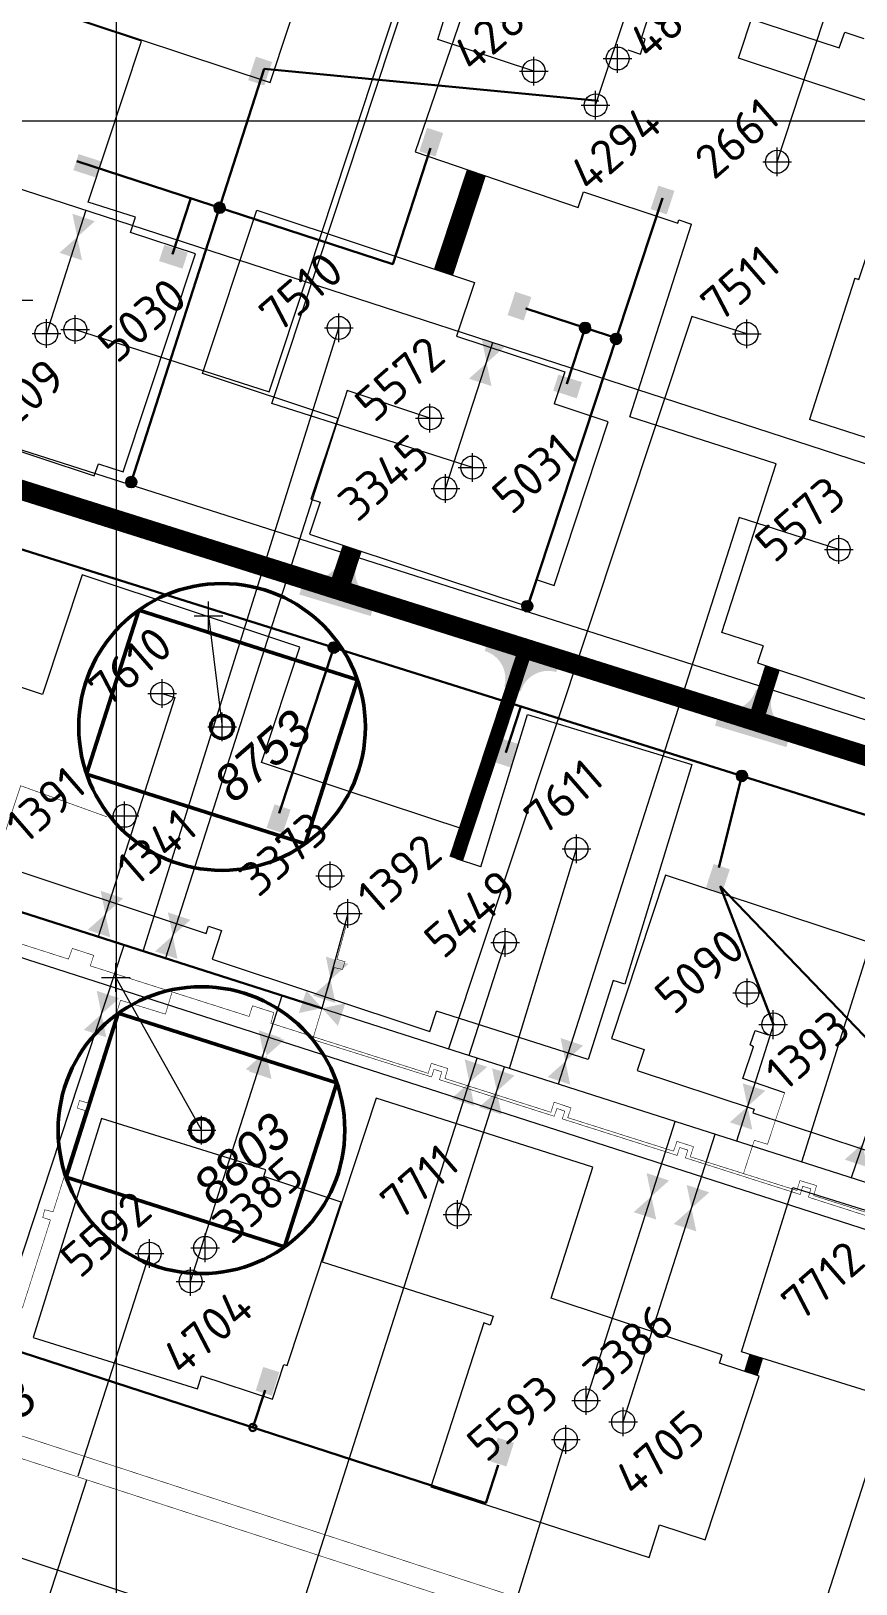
# Model space of a CAD drawing. Header units: millimetres. Extents: x 519 to 9564855, y -810 to 5021775.
# Drawn here: x 9539965 to 9540253, y 4997490 to 4998031 of the extents above; entities that cross this region are included whole.
import ezdxf

# ---------------------------------------------------------------- set-up
doc = ezdxf.new("R2010")
doc.units = ezdxf.units.MM
doc.header["$LTSCALE"] = 2
doc.header["$MEASUREMENT"] = 0
doc.header["$PDMODE"] = 2
doc.header["$PDSIZE"] = 5
doc.linetypes.add('1', pattern=[0])
for name, color, linetype, lineweight in [('200 скв. на 2010 год', 61, 'Continuous', 0), ('PPLINE_GAS', 4, 'GAS_LINE', 30), ('WELLS(drilled after 2000y)', 6, 'Continuous', 40), ('Скважины на 2026', 222, 'Continuous', 50), ('Электро', 1, 'Continuous', 30), ('Электроснаб', 1, 'Continuous', 18), ('Электроснабжене', 1, 'Continuous', 18)]:
    doc.layers.add(name, color=color, linetype=linetype, lineweight=lineweight)
for name, color, linetype in [('42 доп. скв. на 2009 год', 96, 'Continuous'), ('Existing roads', 41, 'Continuous'), ('GRID_PULKOVO', 7, 'Continuous'), ('new 100 wells', 131, 'Continuous'), ('OilColl&Flowlines', 3, 'Continuous'), ('Stage 12 wells.Text&Frame', 52, 'Continuous'), ('Stage8 wlls text', 7, 'Continuous'), ('Wels of 13phase', 200, 'Continuous'), ('Скважины  2018 года', 7, 'Continuous'), ('Скважины - Конфликты наземки', 92, 'Continuous'), ('Скважины 2017г', 221, 'Continuous'), ('Скважины 2019г.', 241, 'Continuous'), ('Скважины на 2013 год.', 21, '1'), ('Скважины на 2014 год', 70, 'Continuous')]:
    doc.layers.add(name, color=color, linetype=linetype)
doc.styles.add('92051501$0$STANDARD', font='simplex.shx')
doc.styles.add('Elect', font='isocpeur.ttf')
doc.styles.add('GeoApp', font='', dxfattribs={"height": 1})
doc.styles.add('Line_GUGK', font='')
doc.styles.get('GeoApp').set_extended_font_data('D431', italic=True)
doc.styles.get('Line_GUGK').set_extended_font_data('Bm431', italic=True)
doc.linetypes.add('GAS_LINE', pattern='A,0.5,-0.2,["G",92051501$0$STANDARD,S=0.1,R=0,X=-0.1,Y=-0.05],-0.05', length=0.75)

msp = doc.modelspace()

# ---------------------------------------------------------------- hatches: boundary and pattern name
at = {"layer": 'Existing roads', "lineweight": 0}
h = msp.add_hatch(color=256, dxfattribs=at)
edge = h.paths.add_edge_path(flags=16)
edge.add_line((9542915.00048, 4997805.77889), (9542915.82838, 4997805.50495))
edge = h.paths.add_edge_path(flags=16)
edge.add_line((9542915.0804, 4997806.02041), (9542916.50414, 4997805.54932))
edge = h.paths.add_edge_path(flags=17)
edge.add_line((9542915.16031, 4997806.26193), (9542916.96364, 4997805.66524))
edge = h.paths.add_edge_path(flags=17)
edge.add_line((9542915.24023, 4997806.50345), (9542917.32836, 4997805.81252))
edge = h.paths.add_edge_path(flags=17)
edge.add_line((9542915.32014, 4997806.74496), (9542917.63357, 4997805.97949))
edge = h.paths.add_edge_path(flags=17)
edge.add_line((9542915.40006, 4997806.98648), (9542917.89543, 4997806.16081))
edge = h.paths.add_edge_path(flags=17)
edge.add_line((9542915.47997, 4997807.228), (9542918.12293, 4997806.3535))
edge = h.paths.add_edge_path(flags=17)
edge.add_line((9542915.55988, 4997807.46952), (9542918.32156, 4997806.55573))
edge = h.paths.add_edge_path(flags=17)
edge.add_line((9542915.6398, 4997807.71104), (9542918.49494, 4997806.76633))
edge = h.paths.add_edge_path(flags=17)
edge.add_line((9542915.71971, 4997807.95256), (9542918.64549, 4997806.98447))
edge = h.paths.add_edge_path(flags=17)
edge.add_line((9542915.79963, 4997808.19408), (9542918.77483, 4997807.20964))
edge = h.paths.add_edge_path(flags=17)
edge.add_line((9542915.87954, 4997808.4356), (9542918.88401, 4997807.44147))
edge = h.paths.add_edge_path(flags=17)
edge.add_line((9542916.09053, 4997811.84928), (9542916.91843, 4997811.57535))
edge = h.paths.add_edge_path(flags=17)
edge.add_line((9542915.41477, 4997811.80492), (9542916.83851, 4997811.33383))
edge = h.paths.add_edge_path(flags=17)
edge.add_line((9542914.95527, 4997811.689), (9542916.7586, 4997811.09231))
edge = h.paths.add_edge_path(flags=16)
edge.add_line((9542914.59055, 4997811.54171), (9542916.67869, 4997810.85079))
edge = h.paths.add_edge_path(flags=17)
edge.add_line((9542914.28535, 4997811.37474), (9542916.59877, 4997810.60927))
edge = h.paths.add_edge_path(flags=16)
edge.add_line((9542914.02348, 4997811.19343), (9542916.51886, 4997810.36775))
edge = h.paths.add_edge_path(flags=16)
edge.add_line((9542913.79599, 4997811.00074), (9542916.43894, 4997810.12623))
edge = h.paths.add_edge_path(flags=16)
edge.add_line((9542913.59735, 4997810.7985), (9542916.35903, 4997809.88471))
edge = h.paths.add_edge_path(flags=17)
edge.add_line((9542913.42397, 4997810.58791), (9542916.27911, 4997809.64319))
edge = h.paths.add_edge_path(flags=17)
edge.add_line((9542913.27342, 4997810.36976), (9542916.1992, 4997809.40167))
edge = h.paths.add_edge_path(flags=17)
edge.add_line((9542913.14408, 4997810.1446), (9542916.11928, 4997809.16016))
edge = h.paths.add_edge_path(flags=17)
edge.add_line((9542913.0349, 4997809.91276), (9542916.03937, 4997808.91864))
edge = h.paths.add_edge_path(flags=16)
edge.add_line((9542912.9453, 4997809.67445), (9542918.97361, 4997807.67979))
edge = h.paths.add_edge_path(flags=0)
edge.add_line((9542912.9453, 4997809.67445), (9542918.97361, 4997807.67979))
edge = h.paths.add_edge_path(flags=17)
edge.add_line((9542916.95679, 4997811.69128), (9542914.96213, 4997805.66296))
edge = h.paths.add_edge_path()
edge.add_arc((9542915.95946, 4997808.67712), 3.17487, 0, 360)
h.paths.add_polyline_path([(9541621.30331, 4998240.21534), (9541619.40682, 4998234.52294), (9541668.34915, 4998218.3288), (9541670.24564, 4998224.02121)])
edge = h.paths.add_edge_path()
edge.add_line((9541543.45632, 4998259.65358), (9541545.35281, 4998265.34598))
edge.add_line((9541545.35281, 4998265.34598), (9539882.1273, 4998815.67717))
edge.add_arc((9539884.64036, 4998823.2722), 8, 161.691556, 251.691556, ccw=False)
edge.add_line((9539877.04533, 4998825.78526), (9539870.13442, 4998804.89892))
edge.add_arc((9539877.72945, 4998802.38586), 8, 71.691556, 161.691556, ccw=False)
edge.add_line((9539880.24251, 4998809.9809), (9541543.45632, 4998259.65358))
h.paths.add_polyline_path([(9542731.24197, 4997866.63683), (9542733.13846, 4997872.32923), (9541746.19614, 4998198.89057), (9541744.29964, 4998193.19816)])
edge = h.paths.add_edge_path()
edge.add_line((9542910.0184, 4997814.64503), (9542909.36398, 4997812.66899))
edge.add_line((9542909.36398, 4997812.66899), (9542916.00503, 4997810.46964))
edge.add_arc((9542908.97287, 4997822.57537), 14, 300.1520949, 341.6915561)
edge.add_line((9542922.26418, 4997818.17752), (9542982.04609, 4997998.85197))
edge.add_arc((9542983.94484, 4997998.22371), 2, 71.691556, 161.6915561, ccw=False)
edge.add_line((9542984.57311, 4998000.12246), (9542975.07709, 4998003.26452))
edge.add_arc((9542974.44884, 4998001.36581), 1.99996, -18.3072492, 71.6915562, ccw=False)
edge.add_line((9542976.34757, 4998000.73759), (9542916.56564, 4997820.06306))
edge.add_arc((9542908.97061, 4997822.57612), 8, 277.5258796, 341.691556, ccw=False)
h.paths.add_polyline_path([(9542831.9304, 4997833.32085), (9542833.8167, 4997839.01663), (9542809.08896, 4997847.19859), (9542807.19247, 4997841.50618)])
at = {"layer": 'Existing roads', "linetype": 'ByBlock', "lineweight": 0, "ltscale": 25}
for points in [[(9540058.65063, 4997834.85101), (9540083.54166, 4997827.33859), (9540085.2753, 4997833.08267, -0.414213562), (9540078.59121, 4997845.54554), (9540072.84713, 4997847.27918, -0.414213562), (9540060.38426, 4997840.59509)], [(9540149.96474, 4997813.5677), (9540125.02512, 4997820.91721), (9540123.32908, 4997815.16191, -0.414213562), (9540130.09451, 4997802.74302), (9540135.8498, 4997801.04698, -0.414213562), (9540148.2687, 4997807.8124)], [(9540203.63988, 4997789.17499), (9540228.53091, 4997781.66257), (9540230.26455, 4997787.40665, -0.414213562), (9540223.58047, 4997799.86952), (9540217.83638, 4997801.60315, -0.414213562), (9540205.37351, 4997794.91907)]]:
    msp.add_hatch(color=41, dxfattribs=at).paths.add_polyline_path(points)
at = {"layer": 'Электро'}
for points in [[(9540040.80393, 4998014.16297), (9540046.41616, 4998012.30598), (9540049.12339, 4998020.48784), (9540043.51115, 4998022.34483)], [(9539981.62691, 4997988.38437), (9539979.80709, 4997982.75998), (9539988.00668, 4997980.10694), (9539989.82649, 4997985.73133)], [(9540181.16767, 4997969.21428), (9540186.77991, 4997967.35729), (9540189.48713, 4997975.53915), (9540183.8749, 4997977.39614)], [(9540011.52058, 4997956.7206), (9540009.70076, 4997951.0962), (9540017.90035, 4997948.44316), (9540019.72017, 4997954.06755)], [(9540131.26769, 4997932.22321), (9540136.87992, 4997930.36622), (9540139.58715, 4997938.54808), (9540133.97492, 4997940.40507)], [(9540149.02058, 4997911.5206), (9540147.20076, 4997905.8962), (9540155.40035, 4997903.24316), (9540157.22017, 4997908.86755)], [(9540047.25259, 4997753.51011), (9540052.86483, 4997751.65313), (9540055.57206, 4997759.83498), (9540049.95982, 4997761.69197)], [(9540043.434, 4997557.3503), (9540049.06613, 4997555.55453), (9540051.6841, 4997563.76539), (9540046.05198, 4997565.56115)], [(9540125.22797, 4997532.68978), (9540130.86009, 4997530.89402), (9540133.47806, 4997539.10487), (9540127.84594, 4997540.90064)]]:
    msp.add_hatch(color=256, dxfattribs=at).paths.add_polyline_path(points)
at = {"layer": 'Электро', "ltscale": 0.5}
msp.add_hatch(color=256, dxfattribs=at).paths.add_polyline_path([(9540100.50465, 4997989.34612), (9540106.12702, 4997987.52007), (9540108.78916, 4997995.71671), (9540103.16678, 4997997.54276)])
at = {"layer": 'Электро'}
h = msp.add_hatch(color=256, dxfattribs=at)
edge = h.paths.add_edge_path()
edge.add_arc((9540030.80087, 4997969.69317), 1.80448, 0, 360)
h = msp.add_hatch(color=256, dxfattribs=at)
edge = h.paths.add_edge_path()
edge.add_arc((9540158.29388, 4997927.80431), 1.80448, 0, 360)
h = msp.add_hatch(color=256, dxfattribs=at)
edge = h.paths.add_edge_path()
edge.add_arc((9540169.1317, 4997923.92173), 1.80448, 0, 360)
h = msp.add_hatch(color=256, dxfattribs=at)
edge = h.paths.add_edge_path()
edge.add_arc((9540000.02866, 4997874.0251), 1.80448, 0, 360)
h = msp.add_hatch(color=256, dxfattribs=at)
edge = h.paths.add_edge_path()
edge.add_arc((9540138.16255, 4997830.73701), 1.80448, 0, 360)
h = msp.add_hatch(color=256, dxfattribs=at)
edge = h.paths.add_edge_path()
edge.add_arc((9540070.64161, 4997816.32732), 1.80448, 0, 360)
at = {"layer": 'Электро', "ltscale": 25}
for points in [[(9540126.69635, 4997776.4213), (9540132.30858, 4997774.56432), (9540135.01581, 4997782.74618), (9540129.40358, 4997784.60316)], [(9540200.48142, 4997732.71939), (9540206.09366, 4997730.86241), (9540208.80089, 4997739.04426), (9540203.18865, 4997740.90125)]]:
    msp.add_hatch(color=256, dxfattribs=at).paths.add_polyline_path(points)
at = {"layer": 'Электро'}
h = msp.add_hatch(color=256, dxfattribs=at)
edge = h.paths.add_edge_path()
edge.add_arc((9540213.029, 4997771.60276), 1.80448, 0, 360)
at = {"layer": 'Электроснаб', "lineweight": 0}
for points in [[(9540040.80393, 4998014.16297), (9540046.41616, 4998012.30598), (9540049.12339, 4998020.48784), (9540043.51115, 4998022.34483)], [(9539981.62691, 4997988.38437), (9539979.80709, 4997982.75998), (9539988.00668, 4997980.10694), (9539989.82649, 4997985.73133)], [(9540181.16767, 4997969.21428), (9540186.77991, 4997967.35729), (9540189.48713, 4997975.53915), (9540183.8749, 4997977.39614)], [(9540011.52058, 4997956.7206), (9540009.70076, 4997951.0962), (9540017.90035, 4997948.44316), (9540019.72017, 4997954.06755)], [(9540131.26769, 4997932.22321), (9540136.87992, 4997930.36622), (9540139.58715, 4997938.54808), (9540133.97492, 4997940.40507)], [(9540149.02058, 4997911.5206), (9540147.20076, 4997905.8962), (9540155.40035, 4997903.24316), (9540157.22017, 4997908.86755)], [(9540047.25259, 4997753.51011), (9540052.86483, 4997751.65313), (9540055.57206, 4997759.83498), (9540049.95982, 4997761.69197)], [(9540043.434, 4997557.3503), (9540049.06613, 4997555.55453), (9540051.6841, 4997563.76539), (9540046.05198, 4997565.56115)], [(9540125.22797, 4997532.68978), (9540130.86009, 4997530.89402), (9540133.47806, 4997539.10487), (9540127.84594, 4997540.90064)]]:
    msp.add_hatch(color=1, dxfattribs=at).paths.add_polyline_path(points)
at = {"layer": 'Электроснаб', "lineweight": 0, "ltscale": 0.5}
msp.add_hatch(color=1, dxfattribs=at).paths.add_polyline_path([(9540100.50465, 4997989.34612), (9540106.12702, 4997987.52007), (9540108.78916, 4997995.71671), (9540103.16678, 4997997.54276)])
at = {"layer": 'Электроснаб', "lineweight": 0}
h = msp.add_hatch(color=1, dxfattribs=at)
edge = h.paths.add_edge_path()
edge.add_arc((9540030.80087, 4997969.69317), 1.80448, 0, 360)
h = msp.add_hatch(color=1, dxfattribs=at)
edge = h.paths.add_edge_path()
edge.add_arc((9540158.29388, 4997927.80431), 1.80448, 0, 360)
h = msp.add_hatch(color=1, dxfattribs=at)
edge = h.paths.add_edge_path()
edge.add_arc((9540169.1317, 4997923.92173), 1.80448, 0, 360)
h = msp.add_hatch(color=1, dxfattribs=at)
edge = h.paths.add_edge_path()
edge.add_arc((9540000.02866, 4997874.0251), 1.80448, 0, 360)
h = msp.add_hatch(color=1, dxfattribs=at)
edge = h.paths.add_edge_path()
edge.add_arc((9540138.16255, 4997830.73701), 1.80448, 0, 360)
h = msp.add_hatch(color=1, dxfattribs=at)
edge = h.paths.add_edge_path()
edge.add_arc((9540070.64161, 4997816.32732), 1.80448, 0, 360)
at = {"layer": 'Электроснаб', "lineweight": 0, "ltscale": 25}
for points in [[(9540126.69635, 4997776.4213), (9540132.30858, 4997774.56432), (9540135.01581, 4997782.74618), (9540129.40358, 4997784.60316)], [(9540200.48142, 4997732.71939), (9540206.09366, 4997730.86241), (9540208.80089, 4997739.04426), (9540203.18865, 4997740.90125)]]:
    msp.add_hatch(color=1, dxfattribs=at).paths.add_polyline_path(points)
at = {"layer": 'Электроснаб', "lineweight": 0}
h = msp.add_hatch(color=1, dxfattribs=at)
edge = h.paths.add_edge_path()
edge.add_arc((9540213.029, 4997771.60276), 1.80448, 0, 360)
at = {"layer": 'Электроснабжене', "lineweight": 0}
for points in [[(9540040.80393, 4998014.16297), (9540046.41616, 4998012.30598), (9540049.12339, 4998020.48784), (9540043.51115, 4998022.34483)], [(9539981.62691, 4997988.38437), (9539979.80709, 4997982.75998), (9539988.00668, 4997980.10694), (9539989.82649, 4997985.73133)], [(9540181.16767, 4997969.21428), (9540186.77991, 4997967.35729), (9540189.48713, 4997975.53915), (9540183.8749, 4997977.39614)], [(9540011.52058, 4997956.7206), (9540009.70076, 4997951.0962), (9540017.90035, 4997948.44316), (9540019.72017, 4997954.06755)], [(9540131.26769, 4997932.22321), (9540136.87992, 4997930.36622), (9540139.58715, 4997938.54808), (9540133.97492, 4997940.40507)], [(9540149.02058, 4997911.5206), (9540147.20076, 4997905.8962), (9540155.40035, 4997903.24316), (9540157.22017, 4997908.86755)], [(9540047.25259, 4997753.51011), (9540052.86483, 4997751.65313), (9540055.57206, 4997759.83498), (9540049.95982, 4997761.69197)], [(9540043.434, 4997557.3503), (9540049.06613, 4997555.55453), (9540051.6841, 4997563.76539), (9540046.05198, 4997565.56115)], [(9540125.22797, 4997532.68978), (9540130.86009, 4997530.89402), (9540133.47806, 4997539.10487), (9540127.84594, 4997540.90064)]]:
    msp.add_hatch(color=1, dxfattribs=at).paths.add_polyline_path(points)
at = {"layer": 'Электроснабжене', "lineweight": 0, "ltscale": 0.5}
msp.add_hatch(color=1, dxfattribs=at).paths.add_polyline_path([(9540100.50465, 4997989.34612), (9540106.12702, 4997987.52007), (9540108.78916, 4997995.71671), (9540103.16678, 4997997.54276)])
at = {"layer": 'Электроснабжене', "lineweight": 0}
h = msp.add_hatch(color=1, dxfattribs=at)
edge = h.paths.add_edge_path()
edge.add_arc((9540030.80087, 4997969.69317), 1.80448, 0, 360)
h = msp.add_hatch(color=1, dxfattribs=at)
edge = h.paths.add_edge_path()
edge.add_arc((9540158.29388, 4997927.80431), 1.80448, 0, 360)
h = msp.add_hatch(color=1, dxfattribs=at)
edge = h.paths.add_edge_path()
edge.add_arc((9540169.1317, 4997923.92173), 1.80448, 0, 360)
h = msp.add_hatch(color=1, dxfattribs=at)
edge = h.paths.add_edge_path()
edge.add_arc((9540000.02866, 4997874.0251), 1.80448, 0, 360)
h = msp.add_hatch(color=1, dxfattribs=at)
edge = h.paths.add_edge_path()
edge.add_arc((9540138.16255, 4997830.73701), 1.80448, 0, 360)
h = msp.add_hatch(color=1, dxfattribs=at)
edge = h.paths.add_edge_path()
edge.add_arc((9540070.64161, 4997816.32732), 1.80448, 0, 360)
at = {"layer": 'Электроснабжене', "lineweight": 0, "ltscale": 25}
for points in [[(9540126.69635, 4997776.4213), (9540132.30858, 4997774.56432), (9540135.01581, 4997782.74618), (9540129.40358, 4997784.60316)], [(9540200.48142, 4997732.71939), (9540206.09366, 4997730.86241), (9540208.80089, 4997739.04426), (9540203.18865, 4997740.90125)]]:
    msp.add_hatch(color=1, dxfattribs=at).paths.add_polyline_path(points)
at = {"layer": 'Электроснабжене', "lineweight": 0}
h = msp.add_hatch(color=1, dxfattribs=at)
edge = h.paths.add_edge_path()
edge.add_arc((9540213.029, 4997771.60276), 1.80448, 0, 360)

# ---------------------------------------------------------------- linework, layer by layer
at = {"color": 6, "lineweight": 0}
for p, q in [((9540188.447, 4998061.388), (9540177.984, 4998029.017)), ((9540201.783, 4998040.208), (9540246.936, 4998025.436)), ((9540177.609, 4998023.264), (9540179.31836, 4998028.466)), ((9540179.31836, 4998028.466), (9540177.984, 4998029.017)), ((9540246.936, 4998025.436), (9540248.975, 4998030.935)), ((9540248.975, 4998030.935), (9540255.544, 4998028.725)), ((9540173.175, 4998024.721), (9540177.609, 4998023.264)), ((9540215.867, 4997677.818), (9540217.647, 4997682.872)), ((9540217.647, 4997682.872), (9540222.208, 4997681.379)), ((9540213.4, 4997666.089), (9540217.075, 4997677.229)), ((9540227.92, 4997661.167), (9540213.4, 4997666.089))]:
    msp.add_line(p, q, dxfattribs=at)
at = {"color": 3, "lineweight": 0, "ltscale": 5}
for p, q in [((9540195.59747, 4997931.8203), (9540110.65599, 4997676.43985)), ((9540214.7, 4997925.7), (9540195.59747, 4997931.8203))]:
    msp.add_line(p, q, dxfattribs=at)
at = {"lineweight": 0}
msp.add_line((9540217.075, 4997677.229), (9540215.867, 4997677.818), dxfattribs=at)
at = {"layer": '200 скв. на 2010 год', "color": 0, "linetype": 'ByBlock', "lineweight": 0}
msp.add_lwpolyline([(9539933.14026, 4997904.25923), (9539930.13701, 4997895.03745), (9539987.12241, 4997876.18202), (9539988.53659, 4997880.456), (9539988.53659, 4997880.456)], dxfattribs=at)
msp.add_circle((9539970.4, 4997925.8), 4, dxfattribs=at)
msp.add_point((9539970.4, 4997925.8), dxfattribs=at)
at = {"layer": '42 доп. скв. на 2009 год', "color": 0, "linetype": 'ByBlock', "lineweight": 0}
msp.add_lwpolyline([(9540262.12353, 4997711.98675), (9540186.33745, 4997737.06299), (9540167.48202, 4997680.07759), (9540178.90427, 4997676.29818)], dxfattribs=at)
msp.add_circle((9540214.9, 4997696), 4, dxfattribs=at)
msp.add_point((9540214.9, 4997696), dxfattribs=at)
at = {"layer": 'DEFPOINTS', "color": 1, "lineweight": 0, "ltscale": 80}
msp.add_point((9539969.6, 4997873.9), dxfattribs=at)
at = {"layer": 'Existing roads', "color": 0, "linetype": 'ByBlock', "lineweight": 0, "ltscale": 80}
msp.add_line((9533000, 4998000), (9548000, 4998000), dxfattribs=at)
at = {"layer": 'Existing roads', "color": 3, "linetype": 'ByBlock', "lineweight": 0, "ltscale": 80}
for p, q in [((9540020.7, 4997595.4), (9540052.59281, 4997695.00959)), ((9540158.7, 4997553.9), (9540189.78859, 4997651.14051)), ((9540171.6, 4997546.4), (9540203.66776, 4997646.70322))]:
    msp.add_line(p, q, dxfattribs=at)
at = {"layer": 'Existing roads', "lineweight": 0, "flags": 128}
for points, const_width in [([(9539565.39469, 4997994.43913), (9539781.43469, 4997928.03913), (9540419.33469, 4997727.26913), (9541536.98469, 4997374.84913), (9541686.09469, 4997327.92913), (9543001.21469, 4996911.42913)], 7), ([(9540120.43475, 4997982.00588), (9540108.93738, 4997947.2221)], 7), ([(9540077.06676, 4997850.9525), (9540071.58762, 4997834.39515)], 7), ([(9540113.36087, 4997742.71777), (9540136.89731, 4997813.83985)], 5), ([(9540223.65966, 4997809.26441), (9540217.78133, 4997790.70013)], 5.4), ([(9540217.99548, 4997569.25676), (9540216.1752, 4997563.31004)], 5)]:
    msp.add_lwpolyline(points, dxfattribs=dict(at, const_width=const_width))
at = {"layer": 'GRID_PULKOVO', "lineweight": 0}
msp.add_line((9539994.68753, 5010003.949), (9539994.68753, 4992000), dxfattribs=at)
at = {"layer": 'new 100 wells', "color": 0, "linetype": 'ByBlock', "lineweight": 0}
for points in [[(9540157.74483, 4997975.23671), (9540190.66254, 4997964.33702), (9540191.03379, 4997965.459)], [(9539969.05428, 4997800.03686), (9539953.23916, 4997805.26979)], [(9540178.90427, 4997676.29818), (9540176.48202, 4997668.9776), (9540217.3092, 4997655.46862)]]:
    msp.add_lwpolyline(points, dxfattribs=at)
for centre in [(9540162, 4998005.4), (9540224, 4997685)]:
    msp.add_circle(centre, 4, dxfattribs=at)
msp.add_point((9540162, 4998005.4), dxfattribs=at)
at = {"layer": 'new 100 wells', "color": 0, "linetype": 'ByBlock', "lineweight": 0, "ltscale": 5}
msp.add_point((9540223.9, 4997684.9), dxfattribs=at)
at = {"layer": 'OilColl&Flowlines', "color": 3, "linetype": 'ByBlock', "lineweight": 0, "ltscale": 5}
for p, q in [((9540048.11862, 4997905.55), (9540143.92286, 4998195.09213)), ((9540049.07604, 4997901.4753), (9540146.00101, 4998194.40451)), ((9539980.5, 4997927.2), (9540048.11862, 4997905.55)), ((9540109.6, 4997871.8), (9540126.13906, 4997922.67349)), ((9540119, 4997879.1), (9540049.07604, 4997901.4753)), ((9540045.95654, 4997439.41073), (9540120.70913, 4997673.22578))]:
    msp.add_line(p, q, dxfattribs=at)
at = {"layer": 'OilColl&Flowlines', "linetype": 'ByBlock', "lineweight": 0}
for p, q in [((9540162, 4998005.4), (9540215.62179, 4998167.15498)), ((9540225.3, 4997985.7), (9540278.1965, 4998146.33247)), ((9540075.6, 4997723.6), (9540066.54229, 4997690.54336)), ((9539913.2, 4997457.1), (9539997.57982, 4997712.61939))]:
    msp.add_line(p, q, dxfattribs=at)
at = {"layer": 'OilColl&Flowlines', "lineweight": 0}
for p, q in [((9539984.14059, 4997968.81076), (9539970.4, 4997925.8)), ((9540309.87836, 4997612.74683), (9540060.66416, 4997692.42264)), ((9540224, 4997685), (9540211.18127, 4997644.30109)), ((9540264.4, 4997670.2), (9540251.14762, 4997631.52352))]:
    msp.add_line(p, q, dxfattribs=at)
at = {"layer": 'OilColl&Flowlines', "lineweight": 30}
msp.add_line((9540066.36101, 4997690.60131, 2), (9539804.72297, 4997774.37209, 2), dxfattribs=at)
at = {"layer": 'OilColl&Flowlines', "color": 3, "linetype": 'ByBlock', "lineweight": 0, "ltscale": 80, "const_width": 0.2}
msp.add_lwpolyline([(9539539.87646, 4997670.99581), (9541231.90634, 4997120.08886)], dxfattribs=at)
at = {"layer": 'OilColl&Flowlines', "lineweight": 0}
for points in [[(9539987.33868, 4997964.98128), (9539981.15866, 4997959.47671), (9539979.48157, 4997967.58105)], [(9539982.83574, 4997951.37237), (9539974.97863, 4997953.97215), (9539981.15866, 4997959.47671)], [(9540130.16641, 4997921.09514), (9540123.98639, 4997915.59057), (9540122.3093, 4997923.69491)], [(9540125.66347, 4997907.48623), (9540117.80636, 4997910.086), (9540123.98639, 4997915.59057)], [(9539997.17626, 4997728.95123), (9539990.99624, 4997723.44666), (9539989.31915, 4997731.551)], [(9540020.651, 4997721.43513), (9540014.47098, 4997715.93056), (9540012.7939, 4997724.0349)], [(9539992.67332, 4997715.34232), (9539984.81621, 4997717.94209), (9539990.99624, 4997723.44666)], [(9540016.14806, 4997707.82622), (9540008.29096, 4997710.42599), (9540014.47098, 4997715.93056)], [(9540075.73205, 4997706.05297), (9540069.55202, 4997700.54841), (9540067.87494, 4997708.65275)], [(9540071.22911, 4997692.44407), (9540063.372, 4997695.04384), (9540069.55202, 4997700.54841)], [(9540058.46858, 4997688.96808), (9540061.06835, 4997696.82519), (9540066.57292, 4997690.64516)], [(9540072.07749, 4997684.46514), (9540066.57292, 4997690.64516), (9540074.67726, 4997692.32225)], [(9540052.31256, 4997680.33701), (9540046.13253, 4997674.83244), (9540044.45545, 4997682.93679)], [(9540053.42738, 4997679.59027), (9540047.24736, 4997674.0857), (9540045.57028, 4997682.19004)], [(9540157.62164, 4997677.63987), (9540151.44161, 4997672.1353), (9540149.76453, 4997680.23964)], [(9540047.80962, 4997666.7281), (9540039.95251, 4997669.32788), (9540046.13253, 4997674.83244)], [(9540048.92444, 4997665.98136), (9540041.06733, 4997668.58114), (9540047.24736, 4997674.0857)], [(9540124.16247, 4997670.20169), (9540117.98245, 4997664.69712), (9540116.30536, 4997672.80146)], [(9540153.11869, 4997664.03096), (9540145.26159, 4997666.63074), (9540151.44161, 4997672.1353)], [(9540119.65953, 4997656.59278), (9540111.80242, 4997659.19256), (9540117.98245, 4997664.69712)], [(9540133.70981, 4997667.14932), (9540127.52979, 4997661.64476), (9540125.85271, 4997669.7491)], [(9540221.16302, 4997661.87597), (9540214.983, 4997656.37141), (9540213.30592, 4997664.47575)], [(9540129.20687, 4997653.54042), (9540121.34977, 4997656.14019), (9540127.52979, 4997661.64476)], [(9540216.66008, 4997648.26707), (9540208.80298, 4997650.86684), (9540214.983, 4997656.37141)], [(9540256.74316, 4997635.26164), (9540248.88605, 4997637.86142), (9540255.06607, 4997643.36598)], [(9540201.60951, 4997626.43967), (9540195.42948, 4997620.9351), (9540193.7524, 4997629.03944)], [(9540197.10656, 4997612.83076), (9540189.24946, 4997615.43053), (9540195.42948, 4997620.9351)]]:
    msp.add_solid(points, dxfattribs=at)
at = {"layer": 'OilColl&Flowlines', "linetype": 'ByBlock', "lineweight": 0}
for points in [[(9539995.81002, 4997694.09778), (9539989.63, 4997688.59321), (9539987.95291, 4997696.69755)], [(9539991.30708, 4997680.48887), (9539983.44997, 4997683.08864), (9539989.63, 4997688.59321)], [(9540187.62892, 4997630.55977), (9540181.4489, 4997625.05521), (9540179.77182, 4997633.15955)], [(9540183.12598, 4997616.95087), (9540175.26888, 4997619.55064), (9540181.4489, 4997625.05521)]]:
    msp.add_solid(points, dxfattribs=at)
at = {"layer": 'PPLINE_GAS', "color": 4, "linetype": 'GAS_LINE', "lineweight": 0, "ltscale": 15}
msp.add_line((9539864.48, 4997739.61), (9540674.05, 4997479.03), dxfattribs=at)
at = {"layer": 'Stage 12 wells.Text&Frame', "color": 0, "linetype": 'ByBlock', "lineweight": 0}
for points in [[(9540211.83304, 4998021.80122), (9540217.06798, 4998037.62241), (9540141.08745, 4998062.76299), (9540140.06919, 4998059.68556)], [(9539988.53659, 4997880.456), (9539988.53659, 4997880.456), (9539997.22241, 4997877.58202), (9540022.36299, 4997953.56255), (9539999.7306, 4997961.05119)], [(9540141.26721, 4997840.12002), (9540141.26721, 4997840.12002), (9540147.56255, 4997838.03701), (9540166.41798, 4997895.02241), (9540147.53976, 4997901.26887)], [(9540220.45912, 4997816.94972), (9540218.48202, 4997810.97759), (9540294.46255, 4997785.83701), (9540307.05091, 4997823.20849), (9540301.64801, 4997824.99561)], [(9540024.53245, 4997562.51975), (9540049.26255, 4997554.33701), (9540053.25511, 4997566.40344)], [(9540184.30872, 4997510.58276), (9540200.16255, 4997505.33701), (9540219.01798, 4997562.32241), (9540205.15421, 4997566.90968)], [(9539993.69346, 4997425.11713), (9540007.83879, 4997420.43669), (9540026.91798, 4997477.32241), (9539950.93745, 4997502.46299), (9539947.01419, 4997490.60599)]]:
    msp.add_lwpolyline(points, dxfattribs=at)
for centre in [(9540169.65, 4998021.7), (9539980.5, 4997927.2), (9540119, 4997879.1), (9540020.7, 4997595.4), (9540171.6, 4997546.4)]:
    msp.add_circle(centre, 4, dxfattribs=at)
for p in [(9540169.65, 4998021.7), (9539980.5, 4997927.2), (9540119, 4997879.1), (9540020.7, 4997595.4), (9540171.6, 4997546.4)]:
    msp.add_point(p, dxfattribs=at)
at = {"layer": 'Stage8 wlls text', "color": 0, "linetype": 'ByBlock', "lineweight": 0}
for points in [[(9540269.70468, 4998002.61946), (9540211.82317, 4998021.7714)], [(9540191.02392, 4997965.42918), (9540195.46402, 4997963.96003)], [(9540252.42928, 4997945.11126), (9540253.86254, 4997944.63702), (9540260.39532, 4997964.38055)], [(9539950.30154, 4997742.2388), (9539950.18202, 4997741.87759), (9540026.16255, 4997716.73701), (9540026.98486, 4997719.22224)], [(9540217.3092, 4997655.46862), (9540216.88202, 4997654.17759), (9540292.86255, 4997629.03701), (9540302.68553, 4997658.7243)]]:
    msp.add_lwpolyline(points, dxfattribs=at)
for centre in [(9540225.3, 4997985.7), (9539997.7, 4997757.7)]:
    msp.add_circle(centre, 4, dxfattribs=at)
for p in [(9540225.3, 4997985.7), (9539997.7, 4997757.7)]:
    msp.add_point(p, dxfattribs=at)
at = {"layer": 'WELLS(drilled after 2000y)', "color": 0, "linetype": 'ByBlock', "lineweight": 0}
for points in [[(9539973.39826, 4998041.24669), (9539972.48202, 4998038.4776), (9540048.46254, 4998013.33702), (9540067.31798, 4998070.32241), (9540063.76174, 4998071.4991)], [(9540031.50685, 4997717.726), (9540028.18202, 4997707.6776), (9540104.16254, 4997682.53702), (9540106.50496, 4997689.61632)]]:
    msp.add_lwpolyline(points, dxfattribs=at)
at = {"layer": 'WELLS(drilled after 2000y)', "linetype": 'ByBlock', "lineweight": 0, "ltscale": 50, "const_width": 0.2}
msp.add_lwpolyline([(9539922.10997, 4997738.29895), (9539948.61671, 4997729.76133), (9539961.44234, 4997768.18974), (9539991.57485, 4997757.32491)], dxfattribs=at)
at = {"layer": 'WELLS(drilled after 2000y)', "color": 6, "lineweight": 0, "const_width": 0.2}
for points in [[(9540276.23737, 4997611.94905), (9540236.239, 4997624.764), (9540237.04613, 4997627.69629), (9540234.23006, 4997628.54724), (9540233.37, 4997625.701), (9540193.326, 4997638.469), (9540194.144, 4997641.181), (9540191.32197, 4997642.08546), (9540190.435, 4997639.318), (9540150.375, 4997652.06), (9540151.23712, 4997654.75108), (9540148.50336, 4997655.70749), (9540147.546, 4997652.971), (9540107.526, 4997665.724), (9540108.325, 4997668.471), (9540105.60221, 4997669.32805), (9540104.76436, 4997666.66624), (9540063.287, 4997679.722), (9540070.834, 4997704.81), (9540073.697, 4997704.134), (9540074.558, 4997706.847), (9540071.74991, 4997707.65272), (9540075.05692, 4997719.84023), (9540074.34688, 4997720.03289)], [(9539951.486, 4997716.278), (9539978.105, 4997707.755), (9539979.466, 4997711.472), (9539986.909, 4997709.058), (9539985.73064, 4997705.39008), (9540041.13321, 4997687.75847), (9540042.306, 4997691.481), (9540049.742, 4997689.111), (9540048.709, 4997685.406), (9540103.57472, 4997667.93013), (9540104.686, 4997671.419), (9540110.419, 4997669.611), (9540109.428, 4997666.141), (9540146.39686, 4997654.36177), (9540147.522, 4997657.893), (9540153.41568, 4997655.89341), (9540152.262, 4997652.493), (9540189.167, 4997640.808), (9540190.362, 4997644.211), (9540196.128, 4997642.363), (9540195.01046, 4997638.83973), (9540232.215, 4997627.113), (9540233.25274, 4997630.54726), (9540239.045, 4997628.797), (9540238.068, 4997625.316), (9540274.99, 4997613.522)], [(9539928.66, 4997480.854), (9539939.9636, 4997516.7317), (9539937.233, 4997517.592), (9539938.063, 4997520.23), (9539940.818, 4997519.471), (9539950.56093, 4997550.12486), (9539947.861, 4997550.983), (9539948.673, 4997553.683), (9539951.451, 4997552.905), (9539961.15869, 4997583.36765), (9539958.415, 4997584.242), (9539959.208, 4997586.97), (9539962.054, 4997586.174), (9539971.82083, 4997616.82078), (9539969.131, 4997617.678), (9539969.83195, 4997620.39911), (9539972.74, 4997619.65), (9539983.93231, 4997654.93687), (9539981.189, 4997655.807), (9539981.9361, 4997658.45013), (9539984.827, 4997657.633), (9539996.28, 4997693.409), (9540011.925, 4997688.578), (9540014.25235, 4997696.31596)], [(9540222.208, 4997681.379), (9540217.647, 4997682.872), (9540215.867, 4997677.818), (9540217.075, 4997677.229), (9540213.4, 4997666.089), (9540227.92, 4997661.167), (9540221.946, 4997643.196), (9540217.357, 4997644.596), (9540213.56793, 4997632.99048)]]:
    msp.add_lwpolyline(points, dxfattribs=at)
at = {"layer": 'WELLS(drilled after 2000y)', "color": 6, "linetype": 'ByBlock', "lineweight": 0, "ltscale": 50, "const_width": 0.2, "elevation": -24.66909}
msp.add_lwpolyline([(9541565.48321, 4997096.91561), (9541525.49603, 4997108.79872), (9541502.75177, 4997039.54504), (9539622.71893, 4997652.00911)], dxfattribs=at)
at = {"layer": 'WELLS(drilled after 2000y)', "color": 0, "linetype": 'ByBlock', "lineweight": 0}
msp.add_circle((9540075.6, 4997723.6), 4, dxfattribs=at)
msp.add_point((9540075.6, 4997723.6), dxfattribs=at)
at = {"layer": 'Wels of 13phase', "color": 0, "linetype": 'ByBlock', "lineweight": 0}
for points in [[(9540065.8752, 4997867.03922), (9540062.18202, 4997855.87759), (9540138.16255, 4997830.73701), (9540141.26721, 4997840.12002), (9540141.26721, 4997840.12002)], [(9540113.49315, 4997742.67401), (9540116.81798, 4997752.72241), (9540045.47649, 4997776.32801)], [(9540026.98486, 4997719.22224), (9540031.50685, 4997717.726)], [(9540053.25511, 4997566.40344), (9540054.36255, 4997566.03701), (9540073.21798, 4997623.02241), (9540046.20592, 4997631.96021)], [(9540205.15421, 4997566.90968), (9540206.11798, 4997569.82241), (9540146.51945, 4997589.54115)], [(9540126.27037, 4997583.27579), (9540125.25234, 4997580.19907)]]:
    msp.add_lwpolyline(points, dxfattribs=at)
for centre in [(9540109.6, 4997871.8), (9540069.4, 4997736.8), (9540025.8, 4997607.1), (9540158.7, 4997553.9)]:
    msp.add_circle(centre, 4, dxfattribs=at)
for p in [(9540109.6, 4997871.8), (9540069.4, 4997736.8), (9540025.8, 4997607.1), (9540158.7, 4997553.9)]:
    msp.add_point(p, dxfattribs=at)
at = {"layer": 'Скважины  2018 года', "color": 3, "lineweight": 0}
msp.add_line((9540010.8, 4997800.3), (9540015.1564, 4997798.90517), dxfattribs=at)
at = {"layer": 'Скважины  2018 года', "color": 3, "lineweight": 0, "ltscale": 50}
for p, q in [((9540015.1564, 4997798.90517), (9539988.46528, 4997715.54182)), ((9540113.8, 4997618.7), (9540130.25647, 4997670.17341))]:
    msp.add_line(p, q, dxfattribs=at)
at = {"layer": 'Скважины  2018 года', "color": 0, "linetype": 'ByBlock', "lineweight": 0}
for points in [[(9539984.97591, 4997971.64848), (9540003.59344, 4998027.75392), (9539927.66571, 4998052.95274), (9539908.7666, 4997996.00694), (9539944.1545, 4997984.26783)], [(9540045.47649, 4997776.32801), (9540058.79344, 4997816.45392), (9539982.86571, 4997841.65274), (9539969.05428, 4997800.03686)], [(9540146.51945, 4997589.54115), (9540160.99445, 4997635.21315), (9540085.4228, 4997659.26792), (9540066.60555, 4997602.18685), (9540126.27037, 4997583.27579)]]:
    msp.add_lwpolyline(points, dxfattribs=at)
for centre in [(9540010.8, 4997800.3), (9540113.8, 4997618.7)]:
    msp.add_circle(centre, 4, dxfattribs=at)
at = {"layer": 'Скважины 2017г', "color": 3, "linetype": 'ByBlock', "lineweight": 0, "ltscale": 40}
msp.add_line((9539357.90921, 4998172.26941, -22.755), (9540642.11419, 4997755.02605), dxfattribs=at)
msp.add_lwpolyline([(9539961.2, 4997454.3), (9539984.48312, 4997526.23661)], dxfattribs=at)
at = {"layer": 'Скважины 2019г.', "color": 3, "linetype": 'ByBlock', "lineweight": 0, "ltscale": 50}
msp.add_line((9540130.4, 4997713.5), (9540117.81937, 4997674.14965), dxfattribs=at)
at = {"layer": 'Скважины 2019г.', "color": 0, "linetype": 'ByBlock', "lineweight": 0}
for points in [[(9540121.96565, 4997739.87061), (9540113.49315, 4997742.67401)], [(9540168.15998, 4997700.26209), (9540159.42854, 4997672.7935), (9540106.50496, 4997689.61632)]]:
    msp.add_lwpolyline(points, dxfattribs=at)
msp.add_circle((9540130.4, 4997713.5), 4, dxfattribs=at)
for p in [(9540010.8, 4997800.3), (9540130.4, 4997713.5), (9540113.8, 4997618.7)]:
    msp.add_point(p, dxfattribs=at)
at = {"layer": 'Скважины на 2013 год.', "color": 3, "linetype": 'ByBlock', "lineweight": 0, "ltscale": 5}
for p, q in [((9540106.92608, 4998028.3514), (9540156.81401, 4998190.82668)), ((9540140.4, 4998017.3), (9540106.92608, 4998028.3514)), ((9540004.11809, 4997710.57666), (9540072.4, 4997927.8)), ((9540075.30088, 4997905.91825), (9540011.94002, 4997708.02572)), ((9540104.2, 4997896.3), (9540075.30088, 4997905.91825)), ((9540233.86672, 4997637.04837), (9540313.97778, 4997891.89831)), ((9540212.03731, 4997861.66971), (9540148.90795, 4997664.21038)), ((9540246.8, 4997850.5), (9540212.03731, 4997861.66971)), ((9540131.92849, 4997669.63885), (9540155.3, 4997746.2)), ((9540006.4, 4997605.1), (9539981.37744, 4997527.53435)), ((9540151.6, 4997540.3), (9540132.37405, 4997478.08489))]:
    msp.add_line(p, q, dxfattribs=at)
at = {"layer": 'Скважины на 2013 год.', "color": 0, "linetype": 'ByBlock', "lineweight": 0}
for points in [[(9540140.06919, 4998059.68556), (9540124.92585, 4998064.84525), (9540099.08932, 4997989.13214), (9540155.87415, 4997969.75475), (9540157.74483, 4997975.23671)], [(9539999.7306, 4997961.05119), (9540001.43266, 4997966.39742), (9539984.97591, 4997971.64848)], [(9540113.49626, 4997924.96031), (9540113.49626, 4997924.96031), (9540151.22928, 4997912.41941), (9540147.53976, 4997901.26887)], [(9540072.07808, 4997896.24553), (9540062.70365, 4997868.0954), (9540065.8752, 4997867.03922)], [(9540289.01657, 4997879.05248), (9540289.01657, 4997879.05248), (9540236.65061, 4997895.89502)], [(9540220.45912, 4997816.94972), (9540206.00145, 4997821.59535), (9540224.96571, 4997880.40069), (9540224.96571, 4997880.40069)], [(9540046.20592, 4997631.96021), (9540046.95517, 4997634.34514), (9539989.68011, 4997652.2216), (9539965.84483, 4997575.85486), (9540023.11989, 4997557.9784), (9540024.53245, 4997562.51975)], [(9540125.25234, 4997580.19907), (9540122.99912, 4997580.92875), (9540104.51399, 4997523.84723), (9540180.62269, 4997499.20039), (9540184.30872, 4997510.58276)], [(9540304.87432, 4997528.61699), (9540261.18822, 4997542.76418), (9540242.70309, 4997485.68266), (9540318.81178, 4997461.03582), (9540335.92568, 4997513.88301)]]:
    msp.add_lwpolyline(points, dxfattribs=at)
for centre in [(9540140.4, 4998017.3), (9540104.2, 4997896.3), (9540246.8, 4997850.5), (9540006.4, 4997605.1), (9540151.6, 4997540.3)]:
    msp.add_circle(centre, 4, dxfattribs=at)
for p in [(9540140.4, 4998017.3), (9539960.7, 4997937.4), (9540104.2, 4997896.3), (9540246.8, 4997850.5), (9540006.4, 4997605.1), (9540151.6, 4997540.3)]:
    msp.add_point(p, dxfattribs=at)
at = {"layer": 'Скважины на 2014 год', "color": 0, "linetype": 'ByBlock', "lineweight": 0}
for points in [[(9540072.07808, 4997896.24553), (9540024.86513, 4997911.93716), (9540043.78884, 4997968.87479), (9540119.70568, 4997943.64316), (9540113.49626, 4997924.96031)], [(9540224.96571, 4997880.40069), (9540173.92181, 4997896.76103), (9540195.46402, 4997963.96003)], [(9540252.42928, 4997945.11126), (9540236.65111, 4997895.89486)], [(9540121.96565, 4997739.87061), (9540138.19822, 4997793.05121), (9540195.58446, 4997775.53494), (9540172.22943, 4997699.01995), (9540168.15998, 4997700.26209)], [(9540307.12595, 4997604.29777), (9540289.22118, 4997547.03156), (9540212.86622, 4997570.90459), (9540230.771, 4997628.1708), (9540307.12595, 4997604.29777)]]:
    msp.add_lwpolyline(points, dxfattribs=at)
for centre in [(9540072.4, 4997927.8), (9540214.7, 4997925.7), (9540155.3, 4997746.2)]:
    msp.add_circle(centre, 4, dxfattribs=at)
for p in [(9540072.4, 4997927.8), (9540214.7, 4997925.7), (9540155.3, 4997746.2)]:
    msp.add_point(p, dxfattribs=at)
at = {"layer": 'Скважины на 2026', "lineweight": 0}
for p, q in [((9540027, 4997827.4), (9540031.67, 4997788.68)), ((9539994.6, 4997701.3), (9540024.5, 4997648.13))]:
    msp.add_line(p, q, dxfattribs=at)
at = {"layer": 'Скважины на 2026', "linetype": 'ByBlock', "ltscale": 50}
for points in [[(9539984.44913, 4997772.24257), (9540060.67178, 4997747.95044), (9540078.89087, 4997805.11743), (9540002.66822, 4997829.40956)], [(9539977.27913, 4997631.69257), (9540053.50178, 4997607.40044), (9540071.72087, 4997664.56743), (9539995.49822, 4997688.85956)]]:
    msp.add_lwpolyline(points, close=True, dxfattribs=at)
for centre in [(9540031.67, 4997788.68), (9540024.5, 4997648.13)]:
    msp.add_circle(centre, 50, dxfattribs=at)
at = {"layer": 'Скважины на 2026', "linetype": 'ByBlock'}
for centre in [(9540031.67, 4997788.68), (9540024.5, 4997648.13)]:
    msp.add_circle(centre, 4, dxfattribs=at)
at = {"layer": 'Скважины на 2026', "linetype": 'ByBlock', "lineweight": 0}
for p in [(9540027, 4997827.4), (9540031.67, 4997788.68), (9539994.6, 4997701.3), (9540024.5, 4997648.13)]:
    msp.add_point(p, dxfattribs=at)
at = {"layer": 'Электро', "ltscale": 0.5}
for p, q in [((9540046.36199, 4998018.06894), (9540000.02866, 4997874.0251, 0)), ((9540091.26412, 4997950.04747), (9540104.38565, 4997990.43139)), ((9539980.96736, 4997985.88506), (9540091.26412, 4997950.04747)), ((9540185.37608, 4997973.01564), (9540138.21072, 4997830.47208, 0))]:
    msp.add_line(p, q, dxfattribs=at)
at = {"layer": 'Электро', "ltscale": 2}
for p, q in [((9540046.36199, 4998018.06894), (9540163, 4998006.99)), ((9540264.49408, 4997671.84911), (9540205.4658, 4997733.1511)), ((9540205.4658, 4997733.1511), (9540224, 4997685))]:
    msp.add_line(p, q, dxfattribs=at)
at = {"layer": 'Электро'}
for p, q in [((9540014.44999, 4997953.47982), (9540020.79388, 4997973.0043)), ((9539685.34266, 4997937.35158, 0), (9540635.6279, 4997638.86241, 0)), ((9540158.29387, 4997927.80431), (9540137.67333, 4997934.50433)), ((9540151.94999, 4997908.27982), (9540158.29388, 4997927.8043)), ((9540158.29388, 4997927.8043), (9540169.21974, 4997924.18913)), ((9540051.55258, 4997758.61858, 0), (9540070.64161, 4997816.32732, 0)), ((9540123.67887, 4997518.10229), (9539654.31828, 4997670.60679)), ((9540042.44799, 4997544.4958), (9540046.66607, 4997557.4777)), ((9540127.97624, 4997531.32824), (9540123.67887, 4997518.10229))]:
    msp.add_line(p, q, dxfattribs=at)
at = {"layer": 'Электро', "ltscale": 25}
for p, q in [((9540130.72384, 4997779.79534), (9540135.9305, 4997795.81977)), ((9540213.029, 4997771.60276, 0), (9540205.0159, 4997739.69119, -0.00002))]:
    msp.add_line(p, q, dxfattribs=at)
at = {"layer": 'Электро'}
for centre in [(9540030.80087, 4997969.69317), (9540158.29388, 4997927.80431), (9540169.1317, 4997923.92173, 0), (9540000.02866, 4997874.0251, 0), (9540138.16255, 4997830.73701), (9540070.64161, 4997816.32732, 0), (9540213.029, 4997771.60276, 0)]:
    msp.add_circle(centre, 1.80448, dxfattribs=at)
for start, end in [(342, 161.9999999), (161.9999999, 342)]:
    msp.add_arc((9540042.44799, 4997544.4958), 1.25, start, end, dxfattribs=at)
at = {"layer": 'Электроснаб', "color": 1, "lineweight": 0, "ltscale": 0.5}
for p, q in [((9540046.36199, 4998018.06894), (9540000.02866, 4997874.0251, 0)), ((9540091.26412, 4997950.04747), (9540104.38565, 4997990.43139)), ((9539980.96736, 4997985.88506), (9540091.26412, 4997950.04747)), ((9540185.37608, 4997973.01564), (9540138.21072, 4997830.47208, 0))]:
    msp.add_line(p, q, dxfattribs=at)
at = {"layer": 'Электроснаб', "color": 1, "lineweight": 0, "ltscale": 2}
for p, q in [((9540046.36199, 4998018.06894), (9540163, 4998006.99)), ((9540264.49408, 4997671.84911), (9540205.4658, 4997733.1511)), ((9540205.4658, 4997733.1511), (9540224, 4997685))]:
    msp.add_line(p, q, dxfattribs=at)
at = {"layer": 'Электроснаб', "color": 1, "lineweight": 0}
for p, q in [((9540014.44999, 4997953.47982), (9540020.79388, 4997973.0043)), ((9540158.29387, 4997927.80431), (9540137.67333, 4997934.50433)), ((9540151.94999, 4997908.27982), (9540158.29388, 4997927.8043)), ((9540158.29388, 4997927.8043), (9540169.21974, 4997924.18913)), ((9540051.55258, 4997758.61858, 0), (9540070.64161, 4997816.32732, 0)), ((9540123.67887, 4997518.10229), (9539654.31828, 4997670.60679)), ((9540042.44799, 4997544.4958), (9540046.66607, 4997557.4777)), ((9540127.97624, 4997531.32824), (9540123.67887, 4997518.10229))]:
    msp.add_line(p, q, dxfattribs=at)
at = {"layer": 'Электроснаб', "color": 1, "linetype": 'ByBlock', "lineweight": 0}
msp.add_line((9539685.34266, 4997937.35158, 0), (9540635.6279, 4997638.86241, 0), dxfattribs=at)
at = {"layer": 'Электроснаб', "color": 1, "lineweight": 0, "ltscale": 25}
for p, q in [((9540130.72384, 4997779.79534), (9540135.9305, 4997795.81977)), ((9540213.029, 4997771.60276, 0), (9540205.0159, 4997739.69119, -0.00002))]:
    msp.add_line(p, q, dxfattribs=at)
at = {"layer": 'Электроснаб', "color": 1, "lineweight": 0}
for centre in [(9540030.80087, 4997969.69317), (9540158.29388, 4997927.80431), (9540169.1317, 4997923.92173, 0), (9540000.02866, 4997874.0251, 0), (9540138.16255, 4997830.73701), (9540070.64161, 4997816.32732, 0), (9540213.029, 4997771.60276, 0)]:
    msp.add_circle(centre, 1.80448, dxfattribs=at)
for start, end in [(342, 161.9999999), (161.9999999, 342)]:
    msp.add_arc((9540042.44799, 4997544.4958), 1.25, start, end, dxfattribs=at)
at = {"layer": 'Электроснабжене', "color": 1, "lineweight": 0, "ltscale": 0.5}
for p, q in [((9540046.36199, 4998018.06894), (9540000.02866, 4997874.0251, 0)), ((9540091.26412, 4997950.04747), (9540104.38565, 4997990.43139)), ((9539980.96736, 4997985.88506), (9540091.26412, 4997950.04747)), ((9540185.37608, 4997973.01564), (9540138.21072, 4997830.47208, 0))]:
    msp.add_line(p, q, dxfattribs=at)
at = {"layer": 'Электроснабжене', "color": 1, "lineweight": 0, "ltscale": 2}
for p, q in [((9540046.36199, 4998018.06894), (9540163, 4998006.99)), ((9540264.49408, 4997671.84911), (9540205.4658, 4997733.1511)), ((9540205.4658, 4997733.1511), (9540224, 4997685))]:
    msp.add_line(p, q, dxfattribs=at)
at = {"layer": 'Электроснабжене', "color": 1, "lineweight": 0}
for p, q in [((9540014.44999, 4997953.47982), (9540020.79388, 4997973.0043)), ((9539771.87745, 4997945.93511, 0), (9540730.39313, 4997639.62222, 0)), ((9540158.29387, 4997927.80431), (9540137.67333, 4997934.50433)), ((9540151.94999, 4997908.27982), (9540158.29388, 4997927.8043)), ((9540158.29388, 4997927.8043), (9540169.21974, 4997924.18913)), ((9540051.55258, 4997758.61858, 0), (9540070.64161, 4997816.32732, 0)), ((9540123.67887, 4997518.10229), (9539654.31828, 4997670.60679)), ((9540042.44799, 4997544.4958), (9540046.66607, 4997557.4777)), ((9540127.97624, 4997531.32824), (9540123.67887, 4997518.10229))]:
    msp.add_line(p, q, dxfattribs=at)
at = {"layer": 'Электроснабжене', "color": 1, "linetype": 'ByBlock', "lineweight": 0}
msp.add_line((9539685.34266, 4997937.35158, 0), (9540635.6279, 4997638.86241, 0), dxfattribs=at)
at = {"layer": 'Электроснабжене', "color": 1, "lineweight": 0, "ltscale": 25}
for p, q in [((9540130.72384, 4997779.79534), (9540135.9305, 4997795.81977)), ((9540213.029, 4997771.60276, 0), (9540205.0159, 4997739.69119, -0.00002))]:
    msp.add_line(p, q, dxfattribs=at)
at = {"layer": 'Электроснабжене', "color": 1, "lineweight": 0}
for centre in [(9540030.80087, 4997969.69317), (9540158.29388, 4997927.80431), (9540169.1317, 4997923.92173, 0), (9540000.02866, 4997874.0251, 0), (9540138.16255, 4997830.73701), (9540070.64161, 4997816.32732, 0), (9540213.029, 4997771.60276, 0)]:
    msp.add_circle(centre, 1.80448, dxfattribs=at)
for start, end in [(342, 161.9999999), (161.9999999, 342)]:
    msp.add_arc((9540042.44799, 4997544.4958), 1.25, start, end, dxfattribs=at)

# ---------------------------------------------------------------- texts
at = {"layer": '200 скв. на 2010 год', "color": 0, "linetype": 'ByBlock', "lineweight": 0, "style": 'Elect'}
msp.add_text('1209', height=12, rotation=41, dxfattribs=at).set_placement((9539954.30378, 4997888.43693))
at = {"layer": '42 доп. скв. на 2009 год', "color": 0, "linetype": 'ByBlock', "lineweight": 0, "style": 'Elect'}
msp.add_text('5090', height=12, rotation=41, dxfattribs=at).set_placement((9540189.32847, 4997687.91339))
at = {"layer": 'new 100 wells', "color": 0, "linetype": 'ByBlock', "lineweight": 0, "style": 'Elect'}
for s, p in [('4294', (9540159.67542, 4997974.5901)), ('1391', (9539963.04516, 4997747.42763)), ('1393', (9540227.92, 4997661.167))]:
    msp.add_text(s, height=12, rotation=41, dxfattribs=at).set_placement(p)
at = {"layer": 'Stage 12 wells.Text&Frame', "color": 0, "linetype": 'ByBlock', "lineweight": 0, "style": 'Elect'}
for s, p in [('4894', (9540180.41094, 4998020.8349)), ('5030', (9539994.99462, 4997914.98913)), ('5031', (9540132.60599, 4997862.26186)), ('4704', (9540017.5385, 4997561.98861)), ('4705', (9540175.29443, 4997519.76766))]:
    msp.add_text(s, height=12, rotation=41, dxfattribs=at).set_placement(p)
at = {"layer": 'Stage8 wlls text', "color": 0, "linetype": 'ByBlock', "lineweight": 0, "style": 'Elect'}
for s, p in [('2661', (9540203.26136, 4997979.03363)), ('1341', (9540001.65927, 4997732.63768))]:
    msp.add_text(s, height=12, rotation=41, dxfattribs=at).set_placement(p)
at = {"layer": 'WELLS(drilled after 2000y)', "color": 0, "linetype": 'ByBlock', "lineweight": 0, "style": 'Elect'}
msp.add_text('1392', height=12, rotation=41, dxfattribs=at).set_placement((9540085.56636, 4997722.62868))
at = {"layer": 'Wels of 13phase', "color": 0, "linetype": 'ByBlock', "lineweight": 0, "style": 'Elect'}
for s, p in [('3345', (9540078.89459, 4997859.7039)), ('3373', (9540044.36387, 4997728.93563)), ('3385', (9540035.00626, 4997607.91001)), ('3386', (9540164.23788, 4997556.6706))]:
    msp.add_text(s, height=12, rotation=41, dxfattribs=at).set_placement(p)
at = {"layer": 'Скважины  2018 года', "color": 0, "linetype": 'ByBlock', "lineweight": 0, "style": 'Elect'}
for s, p in [('7610', (9539991.74553, 4997794.97368)), ('7711', (9540093.56896, 4997616.14537))]:
    msp.add_text(s, height=12, rotation=41, dxfattribs=at).set_placement(p)
at = {"layer": 'Скважины - Конфликты наземки', "lineweight": 35, "style": 'GeoApp'}
msp.add_text('8828', height=12.5, rotation=40.8868203, dxfattribs=at).set_placement((9539940.01816, 4997528.46344, 47.36082))
at = {"layer": 'Скважины 2019г.', "color": 0, "linetype": 'ByBlock', "lineweight": 0, "style": 'Elect'}
msp.add_text('5449', height=12, rotation=41, dxfattribs=at).set_placement((9540108.90678, 4997707.40281))
at = {"layer": 'Скважины на 2013 год.', "color": 0, "linetype": 'ByBlock', "lineweight": 0, "style": 'Elect'}
for s, p in [('4285', (9540118.92616, 4998016.33464)), ('5572', (9540084.7419, 4997894.33911)), ('5573', (9540224.34953, 4997845.41986)), ('5592', (9539982.10132, 4997596.07736)), ('5593', (9540123.84387, 4997531.89355))]:
    msp.add_text(s, height=12, rotation=41, dxfattribs=at).set_placement(p)
at = {"layer": 'Скважины на 2014 год', "color": 0, "linetype": 'ByBlock', "lineweight": 0, "style": 'Elect'}
for s, p in [('7510', (9540051.33817, 4997925.53973)), ('7511', (9540205.27858, 4997929.25022)), ('7611', (9540143.71507, 4997750.20907)), ('7712', (9540233.49891, 4997580.99122))]:
    msp.add_text(s, height=12, rotation=41, dxfattribs=at).set_placement(p)
at = {"layer": 'Скважины на 2026', "linetype": 'ByBlock', "style": 'Line_GUGK'}
for s, p in [('8753', (9540035.82466, 4997761.73423)), ('8803', (9540028.65466, 4997621.18423))]:
    msp.add_text(s, height=12.5, rotation=41, dxfattribs=at).set_placement(p)

doc.saveas('drawing.dxf')
